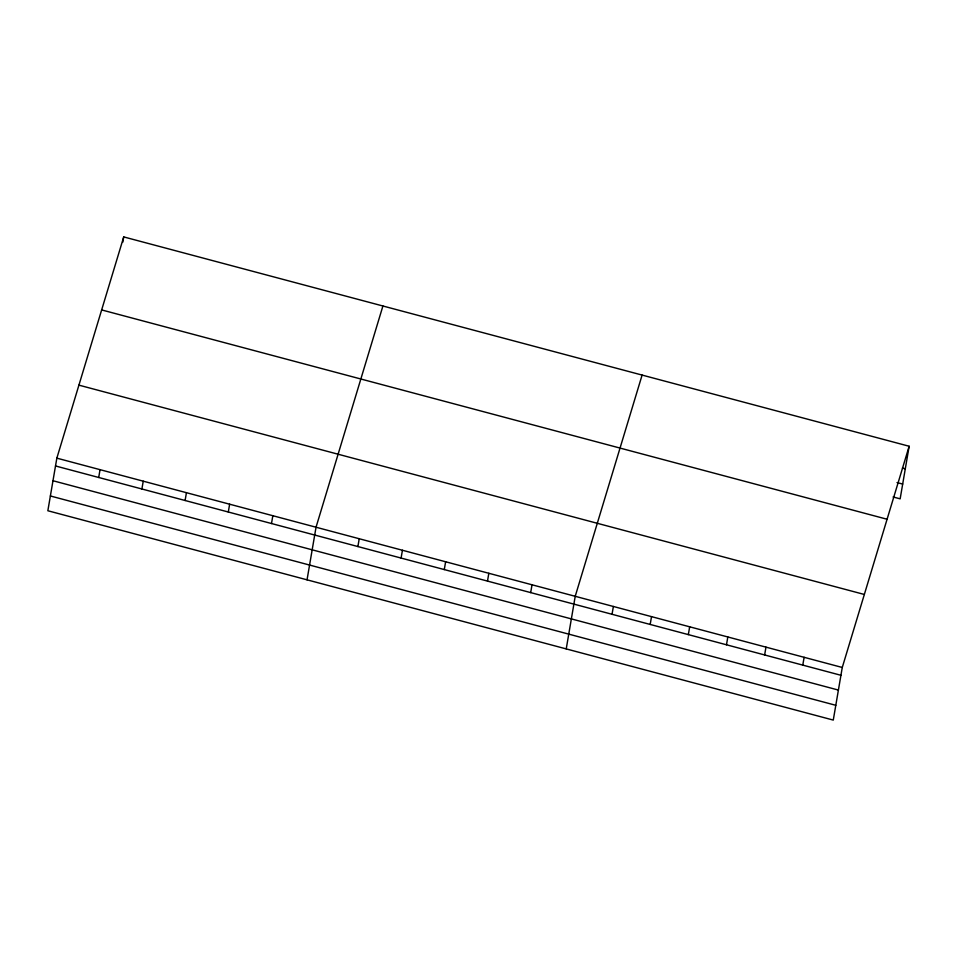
<?xml version="1.0" encoding="UTF-8"?>
<svg xmlns="http://www.w3.org/2000/svg" width="957" height="957" viewBox="0 0 957 957"><rect width="100%" height="100%" fill="white"/><g stroke="black" fill="none" stroke-linecap="round" stroke-linejoin="round"><path stroke-width="1.44" d="M56.846 458.152L47.85 510.751L833.272 720.083L842.268 667.472L909.15 446.249L123.728 236.917L56.846 458.152L842.268 667.472M122.831 242.133L123.728 236.917M98.703 477.471L100.042 469.66M141.899 488.979L143.239 481.18M185.108 500.499L186.436 492.688M228.304 512.007L229.632 504.195M271.501 523.527L272.829 515.715M307.041 579.834L316.037 527.223L382.92 306.001M357.894 546.543L359.234 538.743M401.091 558.063L402.43 550.251M444.287 569.571L445.627 561.759M487.496 581.09L488.824 573.279M530.692 592.598L532.02 584.787M566.233 648.906L575.217 596.307L642.111 375.072M612.037 614.274L613.377 606.475M650.186 624.442L651.526 616.631M688.334 634.611L689.674 626.799M726.483 644.779L727.822 636.967M764.631 654.947L765.971 647.135M802.779 665.115L804.119 657.303M909.15 446.249L900.154 498.848L893.096 496.97M902.463 468.081L905.286 468.834M897.032 482.567L902.69 484.063M101.657 309.924L887.079 519.244M78.917 385.145L864.338 594.464M55.506 465.963L840.928 675.283M52.982 480.737L838.404 690.069M50.374 495.977L835.796 705.297"/></g></svg>
